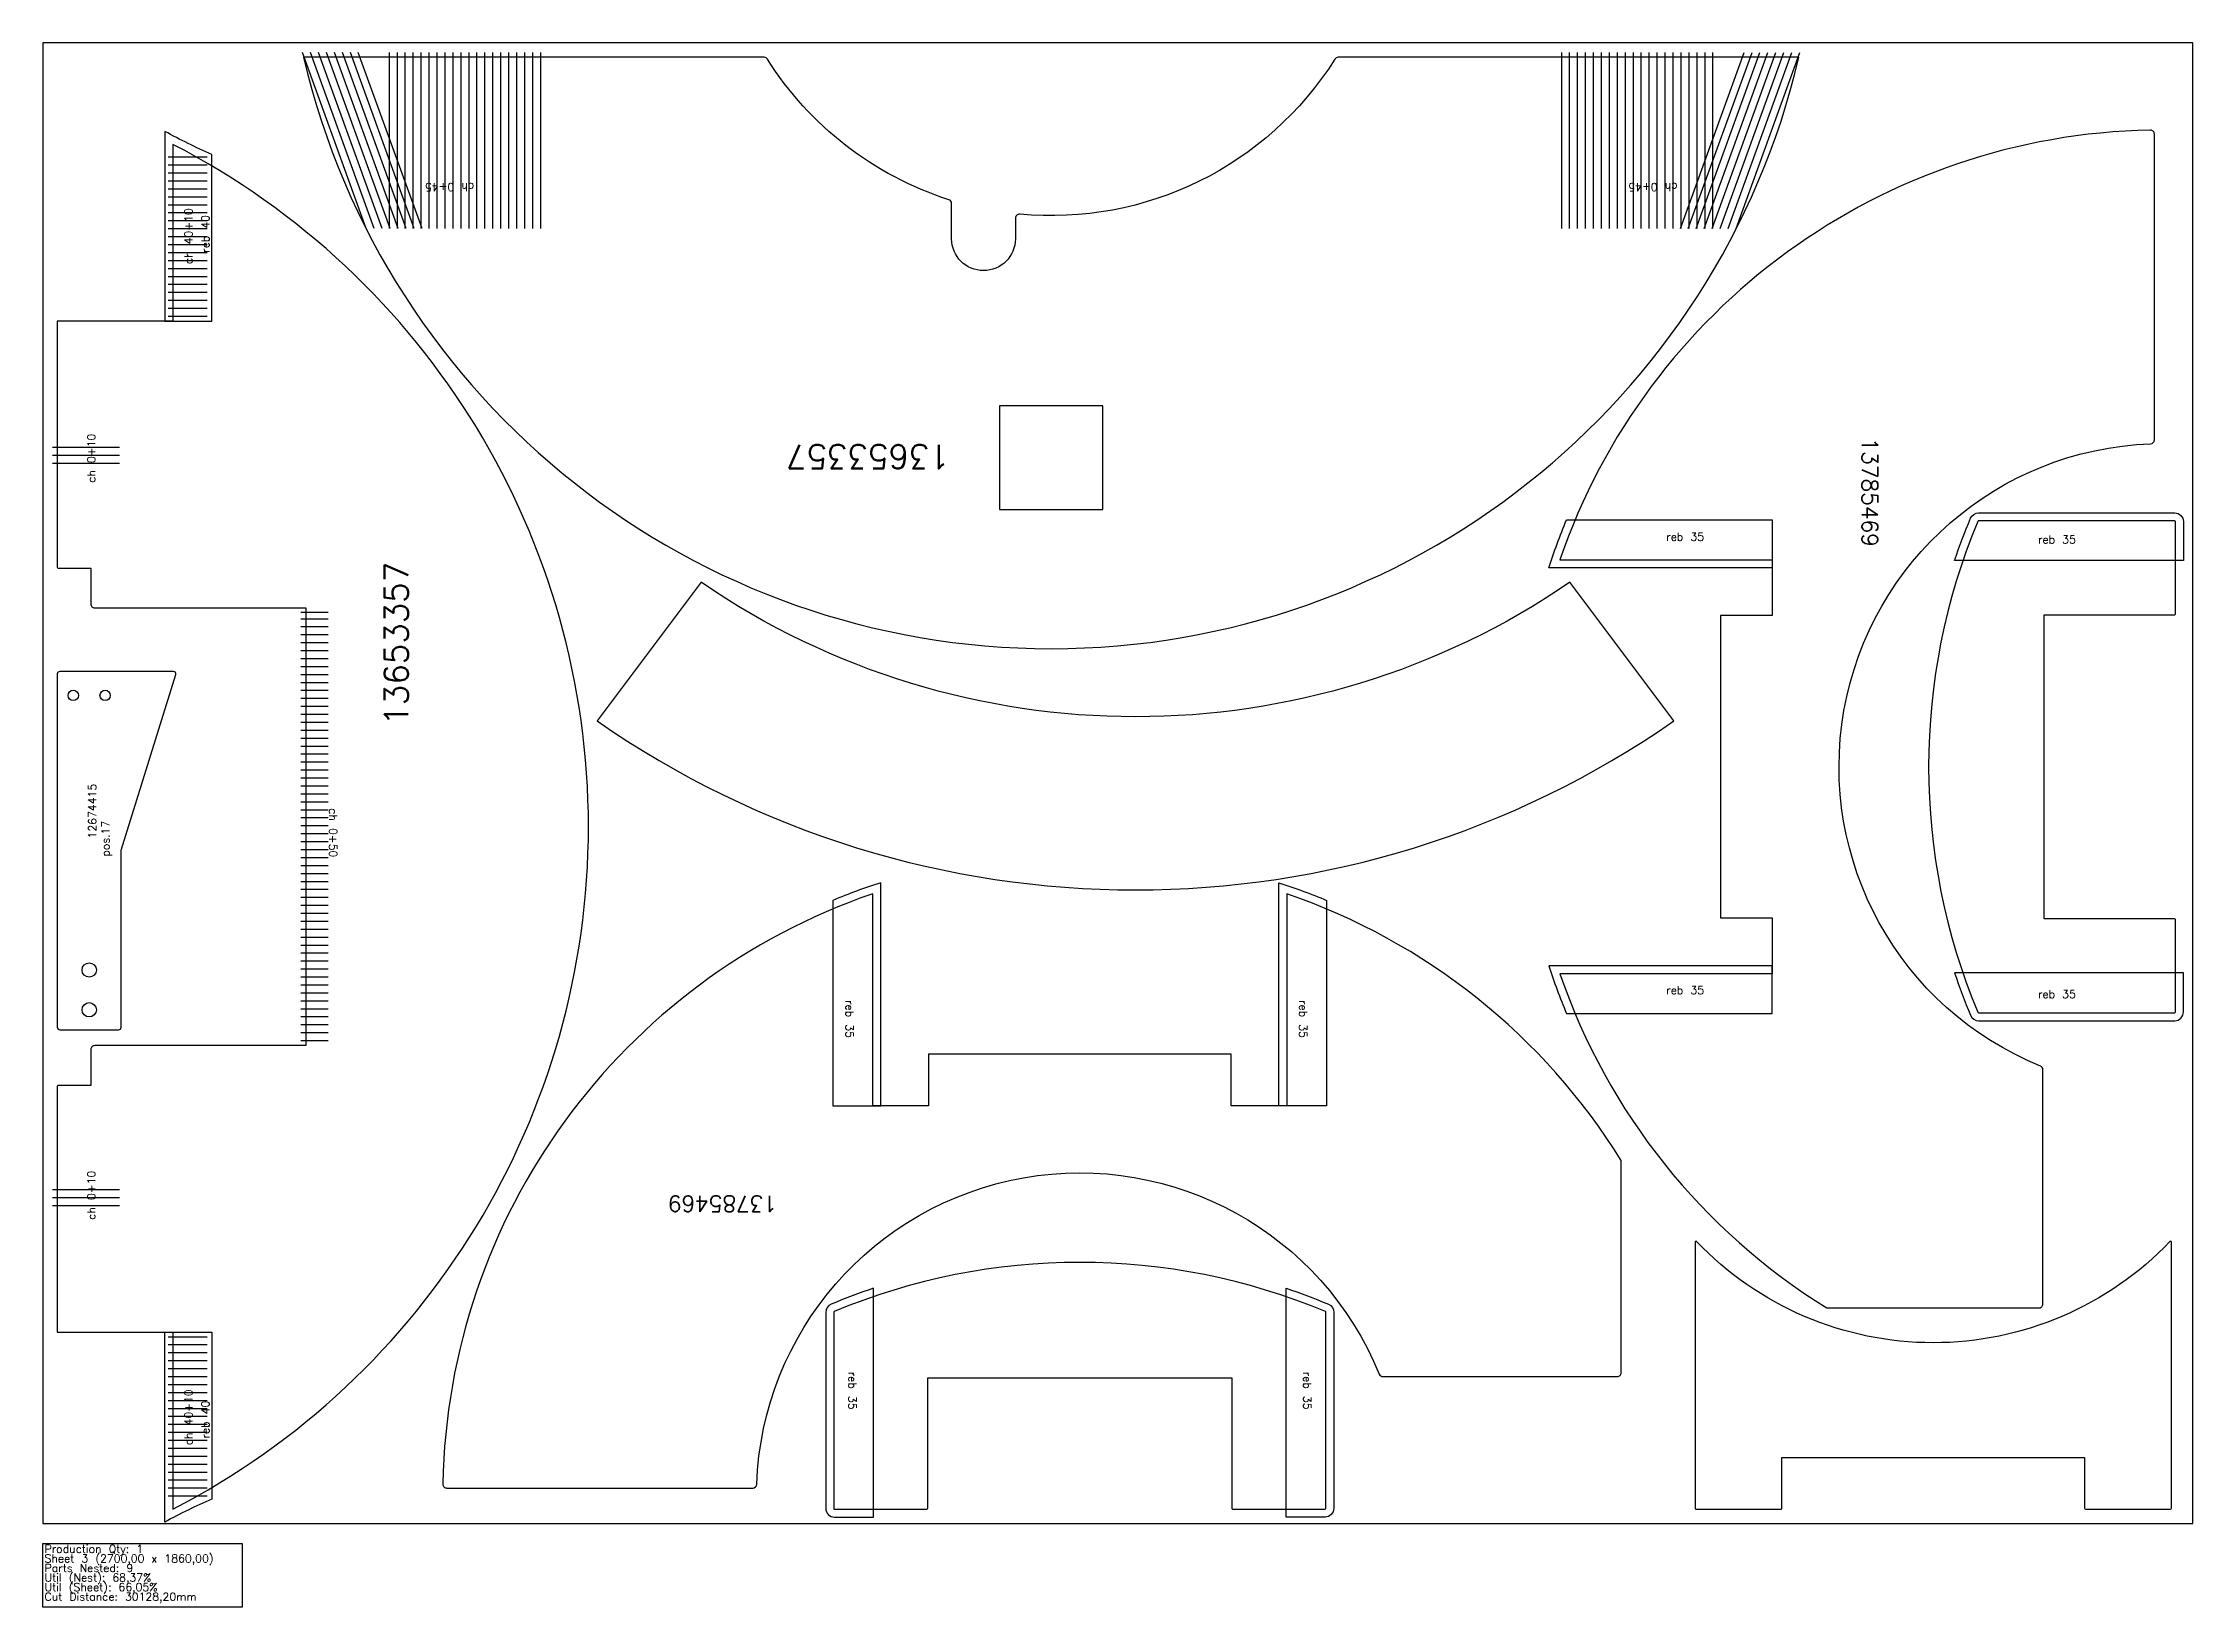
# Model space of a CAD drawing. Header units: millimetres. Extents: x 5670 to 8370, y -105 to 1860.
import ezdxf

# ---------------------------------------------------------------- set-up
doc = ezdxf.new("R2010")
doc.units = ezdxf.units.MM
for name, color, linetype in [('12674415', 7, 'Continuous'), ('13355122', 7, 'Continuous'), ('13653357', 7, 'Continuous'), ('13785465', 7, 'Continuous'), ('13785469', 7, 'Continuous'), ('Chanfro', 7, 'Continuous'), ('Rebaixo', 7, 'Continuous'), ('sheet', 24, 'Continuous'), ('Stats', 7, 'Continuous'), ('Texto', 7, 'Continuous')]:
    doc.layers.add(name, color=color, linetype=linetype)
doc.styles.get("Standard").update_dxf_attribs({"font": 'txt.shx'})

msp = doc.modelspace()

# ---------------------------------------------------------------- linework, layer by layer
at = {"color": 2}
msp.add_lwpolyline([(5833, 1510.4), (5688, 1510.4), (5688, 1201.3, 0.414213), (5689, 1200.3), (5730, 1200.3), (5730, 1155.3, 0.414214), (5735, 1150.3), (6000, 1150.3), (6000, 600.3), (5735, 600.3, 0.414214), (5730, 595.3), (5730, 550.3), (5689, 550.3, 0.414214), (5688, 549.3), (5688, 240.2), (5833, 240.2), (5833, 18, 0.608883), (5833, 1732.6)], format="xyb", close=True, dxfattribs=at)
at = {"color": 4}
for points in [[(8099.8, 1259, 0.200488), (8099.8, 642.2, 0.302519), (8100.8, 641.6), (8347, 641.6, 0.414213), (8348, 642.6), (8348, 758.6, 0.414214), (8347, 759.6), (8183, 759.6), (8183, 1141.6), (8347, 1141.6, 0.414213), (8348, 1142.6), (8348, 1258.6, 0.414214), (8347, 1259.6), (8100.8, 1259.6, 0.302519)], [(7280.4, 266.2, 0.200488), (6663.6, 266.2, 0.302519), (6663, 265.2), (6663, 19, 0.414214), (6664, 18), (6780, 18, 0.414213), (6781, 19), (6781, 183), (7163, 183), (7163, 19, 0.414214), (7164, 18), (7280, 18, 0.414213), (7281, 19), (7281, 265.2, 0.302519)]]:
    msp.add_lwpolyline(points, format="xyb", close=True, dxfattribs=at)
at = {"layer": '12674415', "color": 6}
msp.add_lwpolyline([(5765, 620.3, 0.414214), (5768, 623.3), (5768, 844.9, -0.075548), (5768.1, 845.7), (5836.8, 1066.4, 0.505583), (5833.9, 1070.3), (5691, 1070.3, 0.414213), (5688, 1067.3), (5688, 623.3, 0.414213), (5691, 620.3)], format="xyb", close=True, dxfattribs=at)
for centre, radius in [((5708, 1040.3), 6.5), ((5748, 1040.3), 6.5), ((5728, 695.3), 9), ((5728, 645.3), 9)]:
    msp.add_circle(centre, radius, dxfattribs=at)
at = {"layer": '13355122', "color": 6}
msp.add_lwpolyline([(7717.9, 1008.2), (7587.4, 1182.4, -0.309719), (6496.5, 1182.4), (6366, 1008.2, 0.313989)], format="xyb", close=True, dxfattribs=at)
at = {"layer": '13653357', "color": 6}
msp.add_lwpolyline([(6807.6, 1663.1, -0.176475), (6579.8, 1839.7, 0.257691), (6575.6, 1842), (5997, 1842, 0.791169), (7875.2, 1842), (7296.6, 1842, 0.257691), (7292.3, 1839.7, -0.282918), (6896.6, 1644.9, 0.442032), (6891.1, 1639.9), (6891.1, 1614, -0.999984), (6811.1, 1614), (6811.1, 1658.3, 0.326039)], format="xyb", close=True, dxfattribs=at)
msp.add_lwpolyline([(7001.1, 1404), (6871.1, 1404), (6871.1, 1274), (7001.1, 1274)], close=True, dxfattribs=at)
at = {"layer": '13785465', "color": 6}
msp.add_lwpolyline([(8341.1, 354.2, -0.427854), (7746.5, 354.2, 0.67659), (7744.8, 353.5), (7744.8, 19, 0.414214), (7745.8, 18), (7852.8, 18, 0.414213), (7853.8, 19), (7853.8, 83), (8233.8, 83), (8233.8, 19, 0.414213), (8234.8, 18), (8341.8, 18, 0.414213), (8342.8, 19), (8342.8, 353.5, 0.67659)], format="xyb", close=True, dxfattribs=at)
at = {"layer": '13785469', "color": 4}
for points in [[(7841.5, 690.7), (7574.9, 690.7, 0.172937), (7910.1, 270.7), (8176.5, 270.7, 0.414214), (8181.5, 275.7), (8181.5, 570, 0.304987), (8178.4, 574.6, -0.807997), (8316.7, 1356.4, 0.403562), (8321.5, 1361.4), (8321.5, 1745.5, 0.419751), (8316.4, 1750.5, 0.315075), (7574.9, 1210.7), (7841.5, 1210.7), (7841.5, 1140.7), (7776.5, 1140.7), (7776.5, 760.7), (7841.5, 760.7)], [(7232, 791.1), (7232, 524.5), (7162, 524.5), (7162, 589.5), (6782, 589.5), (6782, 524.5), (6712, 524.5), (6712, 791.1, 0.315075), (6172.1, 49.6, 0.419751), (6177.1, 44.5), (6561.3, 44.5, 0.403562), (6566.3, 49.3, -0.807997), (7348, 187.6, 0.304987), (7352.7, 184.5), (7647, 184.5, 0.414214), (7652, 189.5), (7652, 455.9, 0.172937)]]:
    msp.add_lwpolyline(points, format="xyb", close=True, dxfattribs=at)
at = {"layer": 'Chanfro', "color": 6}
for p, q in [((6076, 1627), (5996, 1848)), ((6086, 1627), (6006, 1848)), ((6096, 1627), (6016, 1848)), ((6106, 1627), (6026, 1848)), ((6116, 1627), (6036, 1848)), ((6126, 1627), (6046, 1848)), ((6136, 1627), (6056, 1848)), ((6146, 1627), (6066, 1848)), ((6105, 1627), (6105, 1848)), ((6115, 1627), (6115, 1848)), ((6125, 1627), (6125, 1848)), ((6135, 1627), (6135, 1848)), ((6145, 1627), (6145, 1848)), ((6155, 1627), (6155, 1848)), ((6165, 1627), (6165, 1848)), ((6175, 1627), (6175, 1848)), ((6185, 1627), (6185, 1848)), ((6195, 1627), (6195, 1848)), ((6205, 1627), (6205, 1848)), ((6215, 1627), (6215, 1848)), ((6225, 1627), (6225, 1848)), ((6235, 1627), (6235, 1848)), ((6245, 1627), (6245, 1848)), ((6255, 1627), (6255, 1848)), ((6265, 1627), (6265, 1848)), ((6275, 1627), (6275, 1848)), ((6285, 1627), (6285, 1848)), ((6295, 1627), (6295, 1848)), ((7577.2, 1627), (7577.2, 1848)), ((7587.2, 1627), (7587.2, 1848)), ((7597.2, 1627), (7597.2, 1848)), ((7607.2, 1627), (7607.2, 1848)), ((7617.2, 1627), (7617.2, 1848)), ((7627.2, 1627), (7627.2, 1848)), ((7637.2, 1627), (7637.2, 1848)), ((7647.2, 1627), (7647.2, 1848)), ((7657.2, 1627), (7657.2, 1848)), ((7667.2, 1627), (7667.2, 1848)), ((7677.2, 1627), (7677.2, 1848)), ((7687.2, 1627), (7687.2, 1848)), ((7697.2, 1627), (7697.2, 1848)), ((7707.2, 1627), (7707.2, 1848)), ((7717.2, 1627), (7717.2, 1848)), ((7726.2, 1627), (7806.2, 1848)), ((7727.2, 1627), (7727.2, 1848)), ((7736.2, 1627), (7816.2, 1848)), ((7737.2, 1627), (7737.2, 1848)), ((7746.2, 1627), (7826.2, 1848)), ((7747.2, 1627), (7747.2, 1848)), ((7756.2, 1627), (7836.2, 1848)), ((7757.2, 1627), (7757.2, 1848)), ((7766.2, 1627), (7846.2, 1848)), ((7767.2, 1627), (7767.2, 1848)), ((7776.2, 1627), (7856.2, 1848)), ((7786.2, 1627), (7866.2, 1848)), ((7796.2, 1627), (7876.2, 1848))]:
    msp.add_line(p, q, dxfattribs=at)
at = {"layer": 'Chanfro', "color": 2}
for p, q in [((5876, 1716.4), (5827, 1716.4)), ((5876, 1706.4), (5827, 1706.4)), ((5876, 1696.4), (5827, 1696.4)), ((5876, 1686.4), (5827, 1686.4)), ((5876, 1676.4), (5827, 1676.4)), ((5876, 1666.4), (5827, 1666.4)), ((5876, 1656.4), (5827, 1656.4)), ((5876, 1646.4), (5827, 1646.4)), ((5876, 1636.4), (5827, 1636.4)), ((5876, 1626.4), (5827, 1626.4)), ((5876, 1616.4), (5827, 1616.4)), ((5876, 1606.4), (5827, 1606.4)), ((5876, 1596.4), (5827, 1596.4)), ((5876, 1586.4), (5827, 1586.4)), ((5876, 1576.4), (5827, 1576.4)), ((5876, 1566.4), (5827, 1566.4)), ((5876, 1556.4), (5827, 1556.4)), ((5876, 1546.4), (5827, 1546.4)), ((5876, 1536.4), (5827, 1536.4)), ((5876, 1526.4), (5827, 1526.4)), ((5876, 1516.4), (5827, 1516.4)), ((5766, 1351.6), (5682, 1351.6)), ((5766, 1341.6), (5682, 1341.6)), ((5766, 1331.6), (5682, 1331.6)), ((6028, 1144.3), (5994, 1144.3)), ((6028, 1136.3), (5994, 1136.3)), ((6028, 1126.3), (5994, 1126.3)), ((6028, 1116.3), (5994, 1116.3)), ((6028, 1106.3), (5994, 1106.3)), ((6028, 1096.3), (5994, 1096.3)), ((6028, 1086.3), (5994, 1086.3)), ((6028, 1076.3), (5994, 1076.3)), ((6028, 1066.3), (5994, 1066.3)), ((6028, 1056.3), (5994, 1056.3)), ((6028, 1046.3), (5994, 1046.3)), ((6028, 1036.3), (5994, 1036.3)), ((6028, 1026.3), (5994, 1026.3)), ((6028, 1016.3), (5994, 1016.3)), ((6028, 1006.3), (5994, 1006.3)), ((6028, 996.3), (5994, 996.3)), ((6028, 986.3), (5994, 986.3)), ((6028, 976.3), (5994, 976.3)), ((6028, 966.3), (5994, 966.3)), ((6028, 956.3), (5994, 956.3)), ((6028, 946.3), (5994, 946.3)), ((6028, 936.3), (5994, 936.3)), ((6028, 926.3), (5994, 926.3)), ((6028, 916.3), (5994, 916.3)), ((6028, 906.3), (5994, 906.3)), ((6028, 896.3), (5994, 896.3)), ((6028, 886.3), (5994, 886.3)), ((6028, 876.3), (5994, 876.3)), ((6028, 866.3), (5994, 866.3)), ((6028, 856.3), (5994, 856.3)), ((6028, 846.3), (5994, 846.3)), ((6028, 836.3), (5994, 836.3)), ((6028, 826.3), (5994, 826.3)), ((6028, 816.3), (5994, 816.3)), ((6028, 806.3), (5994, 806.3)), ((6028, 796.3), (5994, 796.3)), ((6028, 786.3), (5994, 786.3)), ((6028, 776.3), (5994, 776.3)), ((6028, 766.3), (5994, 766.3)), ((6028, 756.3), (5994, 756.3)), ((6028, 746.3), (5994, 746.3)), ((6028, 736.3), (5994, 736.3)), ((6028, 726.3), (5994, 726.3)), ((6028, 716.3), (5994, 716.3)), ((6028, 706.3), (5994, 706.3)), ((6028, 696.3), (5994, 696.3)), ((6028, 686.3), (5994, 686.3)), ((6028, 676.3), (5994, 676.3)), ((6028, 666.3), (5994, 666.3)), ((6028, 656.3), (5994, 656.3)), ((6028, 646.3), (5994, 646.3)), ((6028, 636.3), (5994, 636.3)), ((6028, 626.3), (5994, 626.3)), ((6028, 616.3), (5994, 616.3)), ((6028, 606.3), (5994, 606.3)), ((5766, 419.1), (5682, 419.1)), ((5766, 409.1), (5682, 409.1)), ((5766, 399.1), (5682, 399.1)), ((5876, 234.2), (5827, 234.2)), ((5876, 224.2), (5827, 224.2)), ((5876, 214.2), (5827, 214.2)), ((5876, 204.2), (5827, 204.2)), ((5876, 194.2), (5827, 194.2)), ((5876, 184.2), (5827, 184.2)), ((5876, 174.2), (5827, 174.2)), ((5876, 164.2), (5827, 164.2)), ((5876, 154.2), (5827, 154.2)), ((5876, 144.2), (5827, 144.2)), ((5876, 134.2), (5827, 134.2)), ((5876, 124.2), (5827, 124.2)), ((5876, 114.2), (5827, 114.2)), ((5876, 104.2), (5827, 104.2)), ((5876, 94.2), (5827, 94.2)), ((5876, 84.2), (5827, 84.2)), ((5876, 74.2), (5827, 74.2)), ((5876, 64.2), (5827, 64.2)), ((5876, 54.2), (5827, 54.2)), ((5876, 44.2), (5827, 44.2)), ((5876, 34.2), (5827, 34.2))]:
    msp.add_line(p, q, dxfattribs=at)
at = {"layer": 'Rebaixo', "color": 2}
for points in [[(5882, 1510.4), (5882, 1719.9, -0.02083), (5823, 1748.9), (5823, 1510.4), (5882, 1510.4)], [(5882, 240.2), (5882, 30.7, 0.02083), (5823, 1.7), (5823, 240.2), (5882, 240.2)]]:
    msp.add_lwpolyline(points, format="xyb", dxfattribs=at)
at = {"layer": 'Rebaixo', "color": 4}
for points in [[(8070.5, 1209.6, -0.017567), (8090.6, 1262.9, -0.302519), (8100.8, 1269.6), (8347, 1269.6, -0.414214), (8358, 1258.6), (8358, 1209.6)], [(7583.2, 1260.7), (7841.5, 1260.7), (7841.5, 1200.7), (7561, 1200.7, -0.019745)], [(6662, 782.8), (6662, 524.5), (6722, 524.5), (6722, 805, 0.019745)], [(7282, 782.8), (7282, 524.5), (7222, 524.5), (7222, 805, -0.019745)], [(7583.2, 640.7), (7841.5, 640.7), (7841.5, 700.7), (7561, 700.7, 0.019745)], [(8070.5, 691.6, 0.017567), (8090.6, 638.4, 0.302519), (8100.8, 631.6), (8347, 631.6, 0.414214), (8358, 642.6), (8358, 691.6)], [(6713, 295.5, 0.017567), (6659.8, 275.4, 0.302519), (6653, 265.2), (6653, 19, 0.414214), (6664, 8), (6713, 8)], [(7231, 295.5, -0.017567), (7284.3, 275.4, -0.302519), (7291, 265.2), (7291, 19, -0.414214), (7280, 8), (7231, 8)]]:
    msp.add_lwpolyline(points, format="xyb", close=True, dxfattribs=at)
at = {"layer": 'sheet', "color": 7}
msp.add_lwpolyline([(5670, 0), (8370, 0), (8370, 1860), (5670, 1860)], close=True, dxfattribs=at)
at = {"layer": 'Stats', "color": 151}
msp.add_lwpolyline([(5670, -25), (5920, -25), (5920, -105), (5670, -105), (5670, -25)], close=True, dxfattribs=at)

# ---------------------------------------------------------------- texts
at = {"layer": 'Chanfro', "color": 6, "char_height": 10, "width": 88.851, "rotation": 180}
for insert, attachment_point in [((6149.7, 1673.9), 3), ((7722.5, 1673.9), 1)]:
    msp.add_mtext('ch 0+45', dxfattribs=dict(at, insert=insert, attachment_point=attachment_point))
at = {"layer": 'Chanfro', "color": 2, "char_height": 10, "rotation": 90}
for insert, attachment_point in [((5857.7, 1652.4), 9), ((5857.7, 98.3), 7)]:
    msp.add_mtext_dynamic_manual_height_columns('ch 40+10', width=91.15, gutter_width=12.5, heights=[0], dxfattribs=dict(at, insert=insert, attachment_point=attachment_point))
at = {"layer": 'Chanfro', "color": 2, "char_height": 10, "width": 95.116}
for s, insert, attachment_point, rotation in [('ch 0+10', (5735.7, 1369.1), 9, 90), ('ch 0+50', (6029.4, 836.9), 9, 270), ('ch 0+10', (5735.7, 381.5), 7, 90)]:
    msp.add_mtext(s, dxfattribs=dict(at, insert=insert, attachment_point=attachment_point, rotation=rotation))
at = {"layer": 'Rebaixo', "color": 2, "char_height": 10, "rotation": 90}
for insert, attachment_point in [((5878.9, 1643.9), 9), ((5878.9, 106.7), 7)]:
    msp.add_mtext_dynamic_manual_height_columns('reb 40', width=51.424, gutter_width=12.5, heights=[0], dxfattribs=dict(at, insert=insert, attachment_point=attachment_point))
at = {"layer": 'Rebaixo', "color": 4, "char_height": 10}
for insert, attachment_point in [((7708.5, 1244.6), 1), ((8175.4, 1241.2), 1), ((7708.5, 675), 1), ((8175.4, 660), 7)]:
    msp.add_mtext_dynamic_manual_height_columns('reb 35', width=59.097, gutter_width=12.5, heights=[0], dxfattribs=dict(at, insert=insert, attachment_point=attachment_point))
at = {"layer": 'Rebaixo', "color": 4, "char_height": 10, "rotation": 270}
for insert, attachment_point in [((6678, 657.5), 7), ((7247.6, 657.5), 7), ((6681.4, 190.6), 7), ((7262.7, 190.6), 1)]:
    msp.add_mtext_dynamic_manual_height_columns('reb 35', width=59.097, gutter_width=12.5, heights=[0], dxfattribs=dict(at, insert=insert, attachment_point=attachment_point))
at = {"layer": 'Stats', "color": 60}
for s, p in [('Production Qty: 1', (5672, -37)), ('Sheet 3 (2700,00 x 1860,00)', (5672, -49)), ('Parts Nested: 9', (5672, -61)), ('Util (Nest): 68,37%', (5672, -73)), ('Util (Sheet): 66,05%', (5672, -85)), ('Cut Distance: 30128,20mm', (5672, -97))]:
    msp.add_text(s, height=10, dxfattribs=at).set_placement(p)
at = {"layer": 'Texto', "color": 6, "attachment_point": 1}
for s, insert, char_height, width, rotation in [('13653357', (6809, 1325.3), 30, 371.765, 180), ('{\\W2.558847; }12674415 pos.17', (5726.9, 837.8), 10, 125.689, 90)]:
    msp.add_mtext(s, dxfattribs=dict(at, insert=insert, char_height=char_height, width=width, rotation=rotation))
at = {"layer": 'Texto', "color": 4, "char_height": 20, "width": 431.733, "attachment_point": 1}
for insert, rotation in [((7974.3, 1364.2), 270), ((6591.9, 391.7), 180)]:
    msp.add_mtext('13785469', dxfattribs=dict(at, insert=insert, rotation=rotation))
at = {"layer": 'Texto', "color": 2, "insert": (6128.7, 1002.4), "char_height": 30, "width": 371.765, "attachment_point": 7, "rotation": 90}
msp.add_mtext('13653357', dxfattribs=at)

doc.saveas('drawing.dxf')
